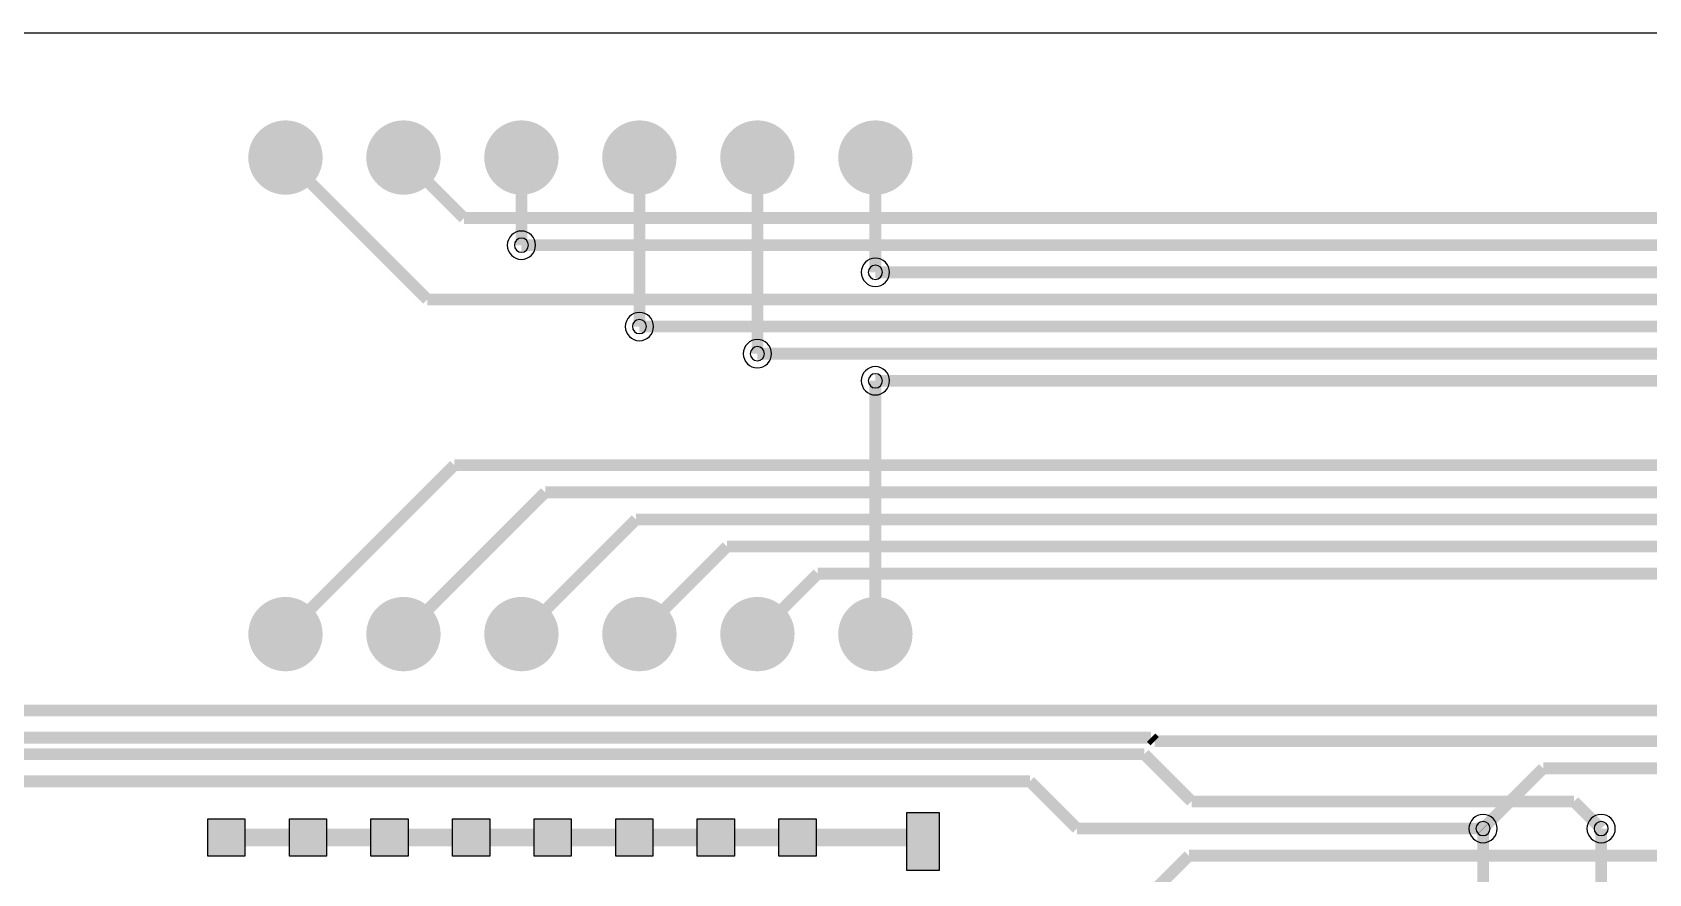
# Model space of a CAD drawing. Header units: millimetres. Extents: x -2 to 166, y 0 to 101.
# Drawn here: x 56.4 to 91.2, y 81.3 to 99.41 of the extents above; entities that cross this region are included whole.
import ezdxf

# ---------------------------------------------------------------- set-up
doc = ezdxf.new("R2010")
doc.units = ezdxf.units.MM
doc.header["$MEASUREMENT"] = 0
for name, color, linetype, true_color in [('Board-Outline-Layer', 7, 'Continuous', 0xff00ff), ('Bottom-Layer', 7, 'Continuous', 0x0000ff), ('Hole-Layer', 7, 'Continuous', 0x222222), ('Multi-Layer', 7, 'Continuous', 0xc0c0c0), ('Top-Layer', 7, 'Continuous', 0xff0000)]:
    doc.layers.add(name, color=color, linetype=linetype, true_color=true_color)

msp = doc.modelspace()

# ---------------------------------------------------------------- hatches: boundary and pattern name
at = {"layer": 'Bottom-Layer'}
for points in [[(61.050883921767856, 96.716888493777, 1), (62.65088392176785, 96.716888493777, 1)], [(61.050883921767856, 96.716888493777, 1), (62.65088392176785, 96.716888493777, 1)], [(63.590889001778024, 96.716888493777, 1), (65.19088900177802, 96.716888493777, 1)], [(63.590889001778024, 96.716888493777, 1), (65.19088900177802, 96.716888493777, 1)], [(66.13089408178818, 96.716888493777, 1), (67.73089408178818, 96.716888493777, 1)], [(66.13089408178818, 96.716888493777, 1), (67.73089408178818, 96.716888493777, 1)], [(68.67089916179833, 96.716888493777, 1), (70.27089916179833, 96.716888493777, 1)], [(68.67089916179833, 96.716888493777, 1), (70.27089916179833, 96.716888493777, 1)], [(71.21090424180849, 96.716888493777, 1), (72.81090424180849, 96.716888493777, 1)], [(71.21090424180849, 96.716888493777, 1), (72.81090424180849, 96.716888493777, 1)], [(73.75090932181865, 96.716888493777, 1), (75.35090932181865, 96.716888493777, 1)], [(73.75090932181865, 96.716888493777, 1), (75.35090932181865, 96.716888493777, 1)], [(61.050883921767856, 86.45679197358396, 1), (62.65088392176785, 86.45679197358396, 1)], [(61.050883921767856, 86.45679197358396, 1), (62.65088392176785, 86.45679197358396, 1)], [(63.590889001778024, 86.45679197358396, 1), (65.19088900177802, 86.45679197358396, 1)], [(63.590889001778024, 86.45679197358396, 1), (65.19088900177802, 86.45679197358396, 1)], [(66.13089408178818, 86.45679197358396, 1), (67.73089408178818, 86.45679197358396, 1)], [(66.13089408178818, 86.45679197358396, 1), (67.73089408178818, 86.45679197358396, 1)], [(68.67089916179833, 86.45679197358396, 1), (70.27089916179833, 86.45679197358396, 1)], [(68.67089916179833, 86.45679197358396, 1), (70.27089916179833, 86.45679197358396, 1)], [(71.21090424180849, 86.45679197358396, 1), (72.81090424180849, 86.45679197358396, 1)], [(71.21090424180849, 86.45679197358396, 1), (72.81090424180849, 86.45679197358396, 1)], [(73.75090932181865, 86.45679197358396, 1), (75.35090932181865, 86.45679197358396, 1)], [(73.75090932181865, 86.45679197358396, 1), (75.35090932181865, 86.45679197358396, 1)]]:
    msp.add_hatch(color=256, dxfattribs=at).paths.add_polyline_path(points)
at = {"layer": 'Hole-Layer'}
for points in [[(61.35088392176785, 96.71696469392941, 1), (62.35088392176785, 96.71696469392941, 1)], [(61.35088392176785, 96.71696469392941, 1), (62.35088392176785, 96.71696469392941, 1)], [(63.89088900177802, 96.71696469392941, 1), (64.89088900177802, 96.71696469392941, 1)], [(63.89088900177802, 96.71696469392941, 1), (64.89088900177802, 96.71696469392941, 1)], [(66.43089408178818, 96.71696469392941, 1), (67.43089408178818, 96.71696469392941, 1)], [(66.43089408178818, 96.71696469392941, 1), (67.43089408178818, 96.71696469392941, 1)], [(68.97089916179833, 96.71696469392941, 1), (69.97089916179833, 96.71696469392941, 1)], [(68.97089916179833, 96.71696469392941, 1), (69.97089916179833, 96.71696469392941, 1)], [(71.51090424180849, 96.71696469392941, 1), (72.51090424180849, 96.71696469392941, 1)], [(71.51090424180849, 96.71696469392941, 1), (72.51090424180849, 96.71696469392941, 1)], [(74.05090932181865, 96.71696469392941, 1), (75.05090932181865, 96.71696469392941, 1)], [(74.05090932181865, 96.71696469392941, 1), (75.05090932181865, 96.71696469392941, 1)], [(61.35088392176785, 86.45671577343157, 1), (62.35088392176785, 86.45671577343157, 1)], [(61.35088392176785, 86.45671577343157, 1), (62.35088392176785, 86.45671577343157, 1)], [(63.89088900177802, 86.45671577343157, 1), (64.89088900177802, 86.45671577343157, 1)], [(63.89088900177802, 86.45671577343157, 1), (64.89088900177802, 86.45671577343157, 1)], [(66.43089408178818, 86.45671577343157, 1), (67.43089408178818, 86.45671577343157, 1)], [(66.43089408178818, 86.45671577343157, 1), (67.43089408178818, 86.45671577343157, 1)], [(68.97089916179833, 86.45671577343157, 1), (69.97089916179833, 86.45671577343157, 1)], [(68.97089916179833, 86.45671577343157, 1), (69.97089916179833, 86.45671577343157, 1)], [(71.51090424180849, 86.45671577343157, 1), (72.51090424180849, 86.45671577343157, 1)], [(71.51090424180849, 86.45671577343157, 1), (72.51090424180849, 86.45671577343157, 1)], [(74.05090932181865, 86.45671577343157, 1), (75.05090932181865, 86.45671577343157, 1)], [(74.05090932181865, 86.45671577343157, 1), (75.05090932181865, 86.45671577343157, 1)]]:
    msp.add_hatch(color=256, dxfattribs=at).paths.add_polyline_path(points)
at = {"layer": 'Multi-Layer'}
for points in [[(61.050883921767856, 96.716888493777, 1), (62.65088392176785, 96.716888493777, 1)], [(61.050883921767856, 96.716888493777, 1), (62.65088392176785, 96.716888493777, 1)], [(61.050883921767856, 96.716888493777, 1), (62.65088392176785, 96.716888493777, 1)], [(61.050883921767856, 96.716888493777, 1), (62.65088392176785, 96.716888493777, 1)], [(61.050883921767856, 96.716888493777, 1), (62.65088392176785, 96.716888493777, 1)], [(61.050883921767856, 96.716888493777, 1), (62.65088392176785, 96.716888493777, 1)], [(63.590889001778024, 96.716888493777, 1), (65.19088900177802, 96.716888493777, 1)], [(63.590889001778024, 96.716888493777, 1), (65.19088900177802, 96.716888493777, 1)], [(63.590889001778024, 96.716888493777, 1), (65.19088900177802, 96.716888493777, 1)], [(63.590889001778024, 96.716888493777, 1), (65.19088900177802, 96.716888493777, 1)], [(63.590889001778024, 96.716888493777, 1), (65.19088900177802, 96.716888493777, 1)], [(63.590889001778024, 96.716888493777, 1), (65.19088900177802, 96.716888493777, 1)], [(66.13089408178818, 96.716888493777, 1), (67.73089408178818, 96.716888493777, 1)], [(66.13089408178818, 96.716888493777, 1), (67.73089408178818, 96.716888493777, 1)], [(66.13089408178818, 96.716888493777, 1), (67.73089408178818, 96.716888493777, 1)], [(66.13089408178818, 96.716888493777, 1), (67.73089408178818, 96.716888493777, 1)], [(66.13089408178818, 96.716888493777, 1), (67.73089408178818, 96.716888493777, 1)], [(66.13089408178818, 96.716888493777, 1), (67.73089408178818, 96.716888493777, 1)], [(68.67089916179833, 96.716888493777, 1), (70.27089916179833, 96.716888493777, 1)], [(68.67089916179833, 96.716888493777, 1), (70.27089916179833, 96.716888493777, 1)], [(68.67089916179833, 96.716888493777, 1), (70.27089916179833, 96.716888493777, 1)], [(68.67089916179833, 96.716888493777, 1), (70.27089916179833, 96.716888493777, 1)], [(68.67089916179833, 96.716888493777, 1), (70.27089916179833, 96.716888493777, 1)], [(68.67089916179833, 96.716888493777, 1), (70.27089916179833, 96.716888493777, 1)], [(71.21090424180849, 96.716888493777, 1), (72.81090424180849, 96.716888493777, 1)], [(71.21090424180849, 96.716888493777, 1), (72.81090424180849, 96.716888493777, 1)], [(71.21090424180849, 96.716888493777, 1), (72.81090424180849, 96.716888493777, 1)], [(71.21090424180849, 96.716888493777, 1), (72.81090424180849, 96.716888493777, 1)], [(71.21090424180849, 96.716888493777, 1), (72.81090424180849, 96.716888493777, 1)], [(71.21090424180849, 96.716888493777, 1), (72.81090424180849, 96.716888493777, 1)], [(73.75090932181865, 96.716888493777, 1), (75.35090932181865, 96.716888493777, 1)], [(73.75090932181865, 96.716888493777, 1), (75.35090932181865, 96.716888493777, 1)], [(73.75090932181865, 96.716888493777, 1), (75.35090932181865, 96.716888493777, 1)], [(73.75090932181865, 96.716888493777, 1), (75.35090932181865, 96.716888493777, 1)], [(73.75090932181865, 96.716888493777, 1), (75.35090932181865, 96.716888493777, 1)], [(73.75090932181865, 96.716888493777, 1), (75.35090932181865, 96.716888493777, 1)], [(61.050883921767856, 86.45679197358396, 1), (62.65088392176785, 86.45679197358396, 1)], [(61.050883921767856, 86.45679197358396, 1), (62.65088392176785, 86.45679197358396, 1)], [(61.050883921767856, 86.45679197358396, 1), (62.65088392176785, 86.45679197358396, 1)], [(61.050883921767856, 86.45679197358396, 1), (62.65088392176785, 86.45679197358396, 1)], [(61.050883921767856, 86.45679197358396, 1), (62.65088392176785, 86.45679197358396, 1)], [(61.050883921767856, 86.45679197358396, 1), (62.65088392176785, 86.45679197358396, 1)], [(63.590889001778024, 86.45679197358396, 1), (65.19088900177802, 86.45679197358396, 1)], [(63.590889001778024, 86.45679197358396, 1), (65.19088900177802, 86.45679197358396, 1)], [(63.590889001778024, 86.45679197358396, 1), (65.19088900177802, 86.45679197358396, 1)], [(63.590889001778024, 86.45679197358396, 1), (65.19088900177802, 86.45679197358396, 1)], [(63.590889001778024, 86.45679197358396, 1), (65.19088900177802, 86.45679197358396, 1)], [(63.590889001778024, 86.45679197358396, 1), (65.19088900177802, 86.45679197358396, 1)], [(66.13089408178818, 86.45679197358396, 1), (67.73089408178818, 86.45679197358396, 1)], [(66.13089408178818, 86.45679197358396, 1), (67.73089408178818, 86.45679197358396, 1)], [(66.13089408178818, 86.45679197358396, 1), (67.73089408178818, 86.45679197358396, 1)], [(66.13089408178818, 86.45679197358396, 1), (67.73089408178818, 86.45679197358396, 1)], [(66.13089408178818, 86.45679197358396, 1), (67.73089408178818, 86.45679197358396, 1)], [(66.13089408178818, 86.45679197358396, 1), (67.73089408178818, 86.45679197358396, 1)], [(68.67089916179833, 86.45679197358396, 1), (70.27089916179833, 86.45679197358396, 1)], [(68.67089916179833, 86.45679197358396, 1), (70.27089916179833, 86.45679197358396, 1)], [(68.67089916179833, 86.45679197358396, 1), (70.27089916179833, 86.45679197358396, 1)], [(68.67089916179833, 86.45679197358396, 1), (70.27089916179833, 86.45679197358396, 1)], [(68.67089916179833, 86.45679197358396, 1), (70.27089916179833, 86.45679197358396, 1)], [(68.67089916179833, 86.45679197358396, 1), (70.27089916179833, 86.45679197358396, 1)], [(71.21090424180849, 86.45679197358396, 1), (72.81090424180849, 86.45679197358396, 1)], [(71.21090424180849, 86.45679197358396, 1), (72.81090424180849, 86.45679197358396, 1)], [(71.21090424180849, 86.45679197358396, 1), (72.81090424180849, 86.45679197358396, 1)], [(71.21090424180849, 86.45679197358396, 1), (72.81090424180849, 86.45679197358396, 1)], [(71.21090424180849, 86.45679197358396, 1), (72.81090424180849, 86.45679197358396, 1)], [(71.21090424180849, 86.45679197358396, 1), (72.81090424180849, 86.45679197358396, 1)], [(73.75090932181865, 86.45679197358396, 1), (75.35090932181865, 86.45679197358396, 1)], [(73.75090932181865, 86.45679197358396, 1), (75.35090932181865, 86.45679197358396, 1)], [(73.75090932181865, 86.45679197358396, 1), (75.35090932181865, 86.45679197358396, 1)], [(73.75090932181865, 86.45679197358396, 1), (75.35090932181865, 86.45679197358396, 1)], [(73.75090932181865, 86.45679197358396, 1), (75.35090932181865, 86.45679197358396, 1)], [(73.75090932181865, 86.45679197358396, 1), (75.35090932181865, 86.45679197358396, 1)]]:
    msp.add_hatch(color=256, dxfattribs=at).paths.add_polyline_path(points)
at = {"layer": 'Top-Layer'}
for points in [[(61.050883921767856, 96.716888493777, 1), (62.65088392176785, 96.716888493777, 1)], [(61.050883921767856, 96.716888493777, 1), (62.65088392176785, 96.716888493777, 1)], [(63.590889001778024, 96.716888493777, 1), (65.19088900177802, 96.716888493777, 1)], [(63.590889001778024, 96.716888493777, 1), (65.19088900177802, 96.716888493777, 1)], [(66.13089408178818, 96.716888493777, 1), (67.73089408178818, 96.716888493777, 1)], [(66.13089408178818, 96.716888493777, 1), (67.73089408178818, 96.716888493777, 1)], [(68.67089916179833, 96.716888493777, 1), (70.27089916179833, 96.716888493777, 1)], [(68.67089916179833, 96.716888493777, 1), (70.27089916179833, 96.716888493777, 1)], [(71.21090424180849, 96.716888493777, 1), (72.81090424180849, 96.716888493777, 1)], [(71.21090424180849, 96.716888493777, 1), (72.81090424180849, 96.716888493777, 1)], [(73.75090932181865, 96.716888493777, 1), (75.35090932181865, 96.716888493777, 1)], [(73.75090932181865, 96.716888493777, 1), (75.35090932181865, 96.716888493777, 1)], [(61.050883921767856, 86.45679197358396, 1), (62.65088392176785, 86.45679197358396, 1)], [(61.050883921767856, 86.45679197358396, 1), (62.65088392176785, 86.45679197358396, 1)], [(63.590889001778024, 86.45679197358396, 1), (65.19088900177802, 86.45679197358396, 1)], [(63.590889001778024, 86.45679197358396, 1), (65.19088900177802, 86.45679197358396, 1)], [(66.13089408178818, 86.45679197358396, 1), (67.73089408178818, 86.45679197358396, 1)], [(66.13089408178818, 86.45679197358396, 1), (67.73089408178818, 86.45679197358396, 1)], [(68.67089916179833, 86.45679197358396, 1), (70.27089916179833, 86.45679197358396, 1)], [(68.67089916179833, 86.45679197358396, 1), (70.27089916179833, 86.45679197358396, 1)], [(71.21090424180849, 86.45679197358396, 1), (72.81090424180849, 86.45679197358396, 1)], [(71.21090424180849, 86.45679197358396, 1), (72.81090424180849, 86.45679197358396, 1)], [(73.75090932181865, 86.45679197358396, 1), (75.35090932181865, 86.45679197358396, 1)], [(73.75090932181865, 86.45679197358396, 1), (75.35090932181865, 86.45679197358396, 1)], [(60.97912115824232, 82.47962915925831), (60.97912115824232, 81.67962915925831), (60.17912115824232, 81.67962915925831), (60.17912115824232, 82.47962915925831)], [(62.73550419100838, 82.47962915925831), (62.73550419100838, 81.67962915925831), (61.93550419100838, 81.67962915925831), (61.93550419100838, 82.47962915925831)], [(64.49188722377447, 82.47962915925831), (64.49188722377447, 81.67962915925831), (63.69188722377446, 81.67962915925831), (63.69188722377446, 82.47962915925831)], [(66.24827025654051, 82.47962915925831), (66.24827025654051, 81.67962915925831), (65.44827025654051, 81.67962915925831), (65.44827025654051, 82.47962915925831)], [(68.00465074930152, 82.47962915925831), (68.00465074930152, 81.67962915925831), (67.20465074930154, 81.67962915925831), (67.20465074930154, 82.47962915925831)], [(69.76103378206756, 82.47962915925831), (69.76103378206756, 81.67962915925831), (68.96103378206756, 81.67962915925831), (68.96103378206756, 82.47962915925831)], [(71.51741681483364, 82.47962915925831), (71.51741681483364, 81.67962915925831), (70.71741681483365, 81.67962915925831), (70.71741681483365, 82.47962915925831)], [(73.27379984759968, 82.47962915925831), (73.27379984759968, 81.67962915925831), (72.47379984759968, 81.67962915925831), (72.47379984759968, 82.47962915925831)], [(75.22477266954535, 82.61913131826265), (75.92477266954535, 82.61913131826265), (75.92477266954535, 81.36911861823725), (75.22477266954535, 81.36911861823725)]]:
    msp.add_hatch(color=256, dxfattribs=at).paths.add_polyline_path(points)

# ---------------------------------------------------------------- linework, layer by layer
at = {"layer": 'Board-Outline-Layer', "const_width": 0.025400050800101603}
msp.add_lwpolyline([(0, 67.0814884429769), (3.4385953771907545, 67.0814884429769), (3.4385953771907545, 89.96437388874779), (0, 89.96437388874779), (0, 95.40019050038102, -0.414), (4.00000762001524, 99.40019812039625), (162.00032512065027, 99.40019812039625, -0.414), (166.0003327406655, 95.40019050038102), (166.0003327406655, 4.00000762001524, -0.414), (162.00032512065027, 4.511955395987429e-16), (4.00000762001524, 0, -0.414), (0, 4.00000762001524)], format="xyb", close=True, dxfattribs=at)
at = {"layer": 'Bottom-Layer', "const_width": 0.25400050800101603}
for points in [[(66.93089408178818, 96.71688849377699), (66.93089408178818, 94.83022860045722)], [(69.47089916179833, 96.71688849377699), (69.47089916179833, 93.07821945643893)], [(72.01090424180849, 92.49421640843282), (72.01090424180849, 96.71688849377699)], [(74.55090932181865, 96.71688849377699), (74.55090932181865, 94.24622555245112)], [(74.55090932181865, 91.91021336042672), (74.55090932181865, 86.45679197358395)], [(88.92951993903989, 83.56616713233427), (87.63352298704599, 82.27017018034036)], [(117.85434086868176, 83.56616713233427), (88.92951993903989, 83.56616713233427)], [(87.63352298704599, 82.27017018034036), (87.63545847091696, 82.2682346964694)], [(87.63545847091696, 82.2682346964694), (87.63545847091696, 74.42896875793753)], [(90.17546355092712, 82.27017018034036), (90.17546355092712, 74.42896875793753)]]:
    msp.add_lwpolyline(points, dxfattribs=at)
at = {"layer": 'Hole-Layer'}
for points in [[(66.77839471678945, 94.83022860045722, 1), (67.0833934467869, 94.83022860045722, 1)], [(74.39840995681992, 94.24622555245112, 1), (74.70340868681738, 94.24622555245112, 1)], [(69.31839979679961, 93.07821945643893, 1), (69.62339852679706, 93.07821945643893, 1)], [(71.85840487680976, 92.49421640843282, 1), (72.16340360680722, 92.49421640843282, 1)], [(74.39840995681992, 91.91021336042672, 1), (74.70340868681738, 91.91021336042672, 1)], [(87.48102362204726, 82.27017018034036, 1), (87.78602235204472, 82.27017018034036, 1)], [(90.02296418592839, 82.27017018034036, 1), (90.32796291592585, 82.27017018034036, 1)]]:
    msp.add_lwpolyline(points, format="xyb", close=True, dxfattribs=at)
at = {"layer": 'Multi-Layer'}
for points in [[(66.62589281178563, 94.83022860049222, 1), (67.23589535179072, 94.83022860049222), (67.23589535179072, 94.8302286004222, 1), (66.62589281178563, 94.8302286004222)], [(74.24590805181612, 94.24622555248614, 1), (74.85591059182119, 94.24622555248614), (74.85591059182119, 94.2462255524161, 1), (74.24590805181612, 94.2462255524161)], [(69.1658978917958, 93.07821945647395, 1), (69.77590043180088, 93.07821945647395), (69.77590043180088, 93.07821945640391, 1), (69.1658978917958, 93.07821945640391)], [(71.70590297180595, 92.49421640846784, 1), (72.31590551181102, 92.49421640846784), (72.31590551181102, 92.4942164083978, 1), (71.70590297180595, 92.4942164083978)], [(74.24590805181612, 91.91021336046174, 1), (74.85591059182119, 91.91021336046174), (74.85591059182119, 91.91021336039172, 1), (74.24590805181612, 91.91021336039172)], [(87.32852171704346, 82.27017018037537, 1), (87.93852425704853, 82.27017018037537), (87.93852425704853, 82.27017018030536, 1), (87.32852171704346, 82.27017018030536)], [(89.87046228092458, 82.27017018037537, 1), (90.48046482092965, 82.27017018037537), (90.48046482092965, 82.27017018030536, 1), (89.87046228092458, 82.27017018030536)]]:
    msp.add_lwpolyline(points, format="xyb", dxfattribs=at)
at = {"layer": 'Top-Layer'}
for points, const_width in [([(64.90554991109983, 93.66222250444501), (61.85088392176785, 96.71688849377699)], 0.25400050800101603), ([(64.39088900177802, 96.71688849377699), (65.6935458470917, 95.4142316484633)], 0.25400050800101603), ([(65.6935458470917, 95.4142316484633), (93.58083566167133, 95.4142316484633)], 0.25400050800101603), ([(95.53683769367541, 94.83022860045722), (66.93089408178818, 94.83022860045722)], 0.25400050800101603), ([(74.55090932181865, 94.24622555245112), (102.57284988569978, 94.24622555245112)], 0.25400050800101603), ([(104.6977393954788, 93.66222250444501), (64.90554991109983, 93.66222250444501)], 0.25400050800101603), ([(104.93963931927867, 93.07821945643893), (69.47089916179833, 93.07821945643893)], 0.25400050800101603), ([(105.18154178308359, 92.49421640843282), (72.01090424180849, 92.49421640843282)], 0.25400050800101603), ([(105.42344424688851, 91.91021336042672), (74.55090932181865, 91.91021336042672)], 0.25400050800101603), ([(65.48727965455932, 90.09318770637543), (61.85088392176785, 86.45679197358395)], 0.25400050800101603), ([(92.34348742697486, 90.09318770637543), (65.48727965455932, 90.09318770637543)], 0.25400050800101603), ([(64.39088900177802, 86.45679197358395), (67.44328168656338, 89.50918465836932)], 0.25400050800101603), ([(67.44328168656338, 89.50918465836932), (94.88349250698502, 89.50918465836932)], 0.25400050800101603), ([(69.39928371856745, 88.92518161036323), (66.93089408178818, 86.45679197358395)], 0.25400050800101603), ([(97.42349758699518, 88.92518161036323), (69.39928371856745, 88.92518161036323)], 0.25400050800101603), ([(71.3552857505715, 88.34117856235713), (69.47089916179833, 86.45679197358395)], 0.25400050800101603), ([(99.96350266700534, 88.34117856235713), (71.3552857505715, 88.34117856235713)], 0.25400050800101603), ([(72.01090424180849, 86.45679197358395), (73.31128778257559, 87.75717551435103)], 0.25400050800101603), ([(73.31128778257559, 87.75717551435103), (102.5035077470155, 87.75717551435103)], 0.25400050800101603), ([(119.1520472440945, 84.81116840233682), (52.34910591821185, 84.81116840233682)], 0.25400050800101603), ([(80.48762255524512, 84.22716535433072), (52.10720345440691, 84.22716535433072)], 0.25400050800101603), ([(80.56461772923548, 84.15017018034037), (80.48762255524512, 84.22716535433072)], 0.25400050800101603), ([(117.27033782067566, 84.15017018034037), (80.56461772923548, 84.15017018034037)], 0.25400050800101603), ([(51.63729743459488, 83.87116586233174), (80.34016256032513, 83.87116586233174)], 0.25400050800101603), ([(80.34016256032513, 83.87116586233174), (81.3571551943104, 82.85417322834647)], 0.25400050800101603), ([(51.39539751079503, 83.28716281432564), (77.87615951231903, 83.28716281432564)], 0.25400050800101603), ([(77.87615951231903, 83.28716281432564), (78.8931521463043, 82.27017018034036)], 0.25400050800101603), ([(81.3571551943104, 82.85417322834647), (89.59146050292102, 82.85417322834647)], 0.25400050800101603), ([(89.59146050292102, 82.85417322834647), (90.17546355092712, 82.27017018034036)], 0.25400050800101603), ([(60.57912115824232, 82.07962915925832), (62.33550419100838, 82.07962915925832)], 0.38100076200152405), ([(62.33550419100838, 82.07962915925832), (64.09188722377445, 82.07962915925832)], 0.38100076200152405), ([(64.09188722377445, 82.07962915925832), (65.84827025654052, 82.07962915925832)], 0.38100076200152405), ([(65.84827025654052, 82.07962915925832), (67.60465074930151, 82.07962915925832)], 0.38100076200152405), ([(67.60465074930151, 82.07962915925832), (69.36103378206757, 82.07962915925832)], 0.38100076200152405), ([(69.36103378206757, 82.07962915925832), (71.11741681483363, 82.07962915925832)], 0.38100076200152405), ([(71.11741681483363, 82.07962915925832), (72.8737998475997, 82.07962915925832)], 0.38100076200152405), ([(72.8737998475997, 82.07962915925832), (75.40627635255271, 82.07962915925832)], 0.38100076200152405), ([(75.40627635255271, 82.07962915925832), (75.57477266954534, 82.24812547625096)], 0.38100076200152405), ([(78.8931521463043, 82.27017018034036), (87.63352298704599, 82.27017018034036)], 0.25400050800101603), ([(81.30120396240793, 81.68616713233428), (78.35915671831344, 78.7441198882398)], 0.25400050800101603), ([(104.475491490983, 81.68616713233428), (81.30120396240793, 81.68616713233428)], 0.25400050800101603)]:
    msp.add_lwpolyline(points, dxfattribs=dict(at, const_width=const_width))
for points in [[(60.97912115824232, 82.47962915925831), (60.97912115824232, 81.67962915925831), (60.17912115824232, 81.67962915925831), (60.17912115824232, 82.47962915925831)], [(62.73550419100838, 82.47962915925831), (62.73550419100838, 81.67962915925831), (61.93550419100838, 81.67962915925831), (61.93550419100838, 82.47962915925831)], [(64.49188722377447, 82.47962915925831), (64.49188722377447, 81.67962915925831), (63.69188722377446, 81.67962915925831), (63.69188722377446, 82.47962915925831)], [(66.24827025654051, 82.47962915925831), (66.24827025654051, 81.67962915925831), (65.44827025654051, 81.67962915925831), (65.44827025654051, 82.47962915925831)], [(68.00465074930152, 82.47962915925831), (68.00465074930152, 81.67962915925831), (67.20465074930154, 81.67962915925831), (67.20465074930154, 82.47962915925831)], [(69.76103378206756, 82.47962915925831), (69.76103378206756, 81.67962915925831), (68.96103378206756, 81.67962915925831), (68.96103378206756, 82.47962915925831)], [(71.51741681483364, 82.47962915925831), (71.51741681483364, 81.67962915925831), (70.71741681483365, 81.67962915925831), (70.71741681483365, 82.47962915925831)], [(73.27379984759968, 82.47962915925831), (73.27379984759968, 81.67962915925831), (72.47379984759968, 81.67962915925831), (72.47379984759968, 82.47962915925831)], [(75.22477266954535, 82.61913131826265), (75.92477266954535, 82.61913131826265), (75.92477266954535, 81.36911861823725), (75.22477266954535, 81.36911861823725)]]:
    msp.add_lwpolyline(points, close=True, dxfattribs=at)

doc.saveas('drawing.dxf')
